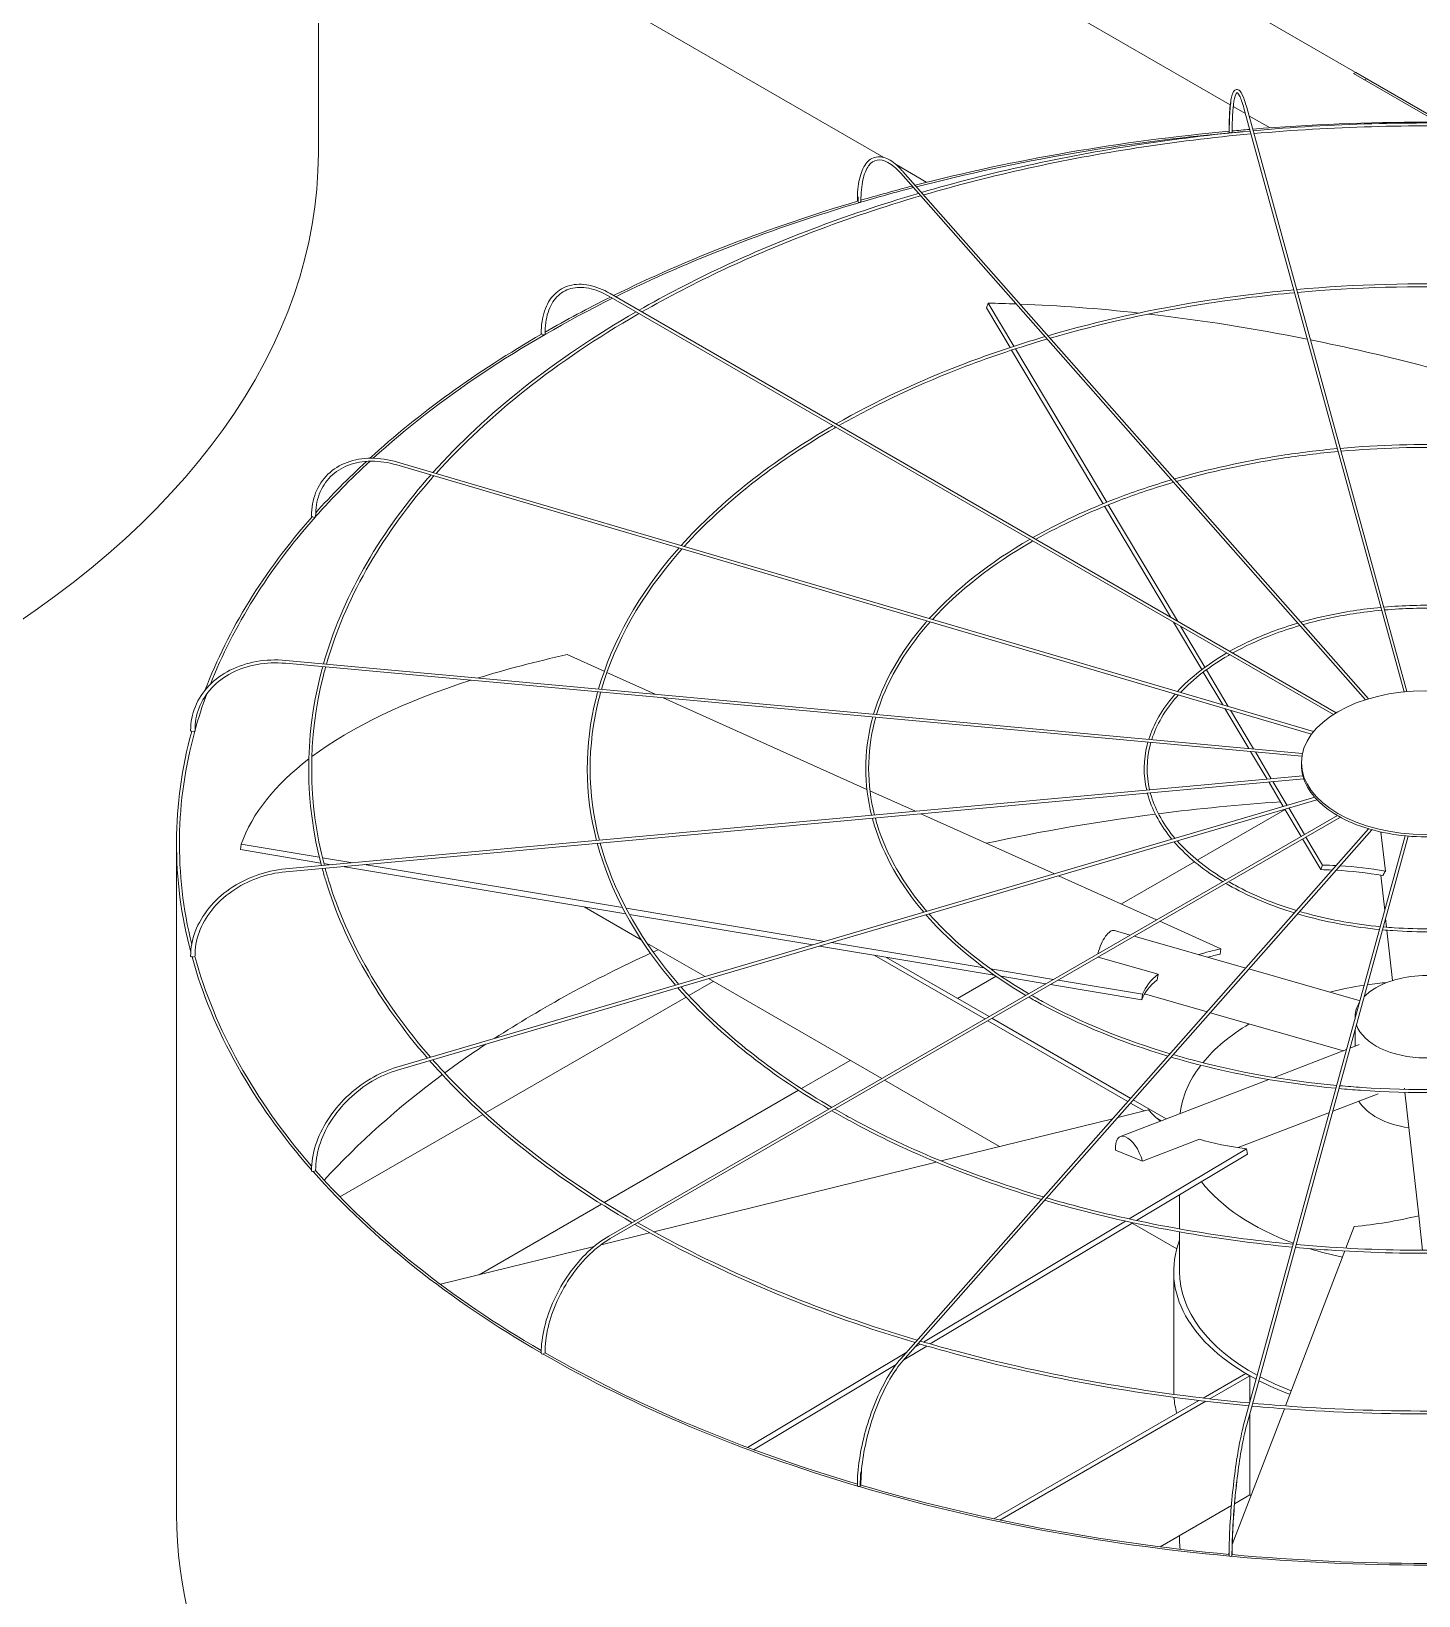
# Model space of a CAD drawing. Header units: millimetres. Extents: x -312439 to 477422, y -331570 to 212570.
# Drawn here: x 399330.9 to 399621.9, y 106468.7 to 106796.9 of the extents above; entities that cross this region are included whole.
import ezdxf

# ---------------------------------------------------------------- set-up
doc = ezdxf.new("R2010")
doc.units = ezdxf.units.MM

msp = doc.modelspace()

# ---------------------------------------------------------------- linework, layer by layer
at = {"color": 3, "linetype": 'Continuous', "lineweight": 0, "extrusion": (0, 0.816497, 0.57735)}
for p, q in [((399626.804, 106777.861), (399391.069, 106913.963)), ((399391.089, 106771.35), (399391.089, 106912.09)), ((399391.089, 106891.948), (399582.402, 106781.494)), ((399509.699, 106770.462), (399391.089, 106838.942)), ((399361.335, 106485.737), (399361.335, 106626.477))]:
    msp.add_line(p, q, dxfattribs=at)
at = {"color": 0, "linetype": 'Continuous', "lineweight": 0, "extrusion": (0, 0.816497, 0.57735)}
for p, q in [((399608.722, 106788.301), (399608.289, 106788.051)), ((399608.289, 106788.051), (399625.929, 106777.866)), ((399626.804, 106777.861), (399608.722, 106788.301)), ((399610.543, 106786.749), (399610.976, 106786.999)), ((399583.023, 106781.135), (399585.575, 106779.662)), ((399618.858, 106658.337), (399585.265, 106780.792)), ((399585.856, 106780.954), (399619.477, 106658.396)), ((399586.33, 106779.226), (399590.737, 106776.682)), ((399518.73, 106765.248), (399512.307, 106768.956)), ((399513.257, 106767.15), (399610.757, 106656.671)), ((399611.398, 106656.87), (399513.716, 106767.555)), ((399604.056, 106653.594), (399452.024, 106741.37)), ((399604.647, 106653.96), (399452.33, 106741.9)), ((399531.257, 106738.927), (399531.627, 106739.894)), ((399536.219, 106730.586), (399531.257, 106738.927)), ((399531.627, 106739.894), (399537.011, 106730.846)), ((399555.72, 106697.812), (399536.54, 106730.047)), ((399537.332, 106730.306), (399556.482, 106698.12)), ((399599.478, 106649.483), (399407.547, 106705.944)), ((399407.72, 106706.532), (399599.886, 106650.001)), ((399569.862, 106674.043), (399556.037, 106697.279)), ((399556.799, 106697.587), (399571.303, 106673.211)), ((399576.428, 106663.008), (399570.503, 106672.966)), ((399571.944, 106672.134), (399577.083, 106663.497)), ((399451.067, 106662.646), (399443.309, 106666.138)), ((399597.428, 106644.822), (399384.187, 106664.321)), ((399384.243, 106664.931), (399597.542, 106645.426)), ((399461.735, 106657.845), (399451.628, 106662.394)), ((399580.832, 106655.606), (399576.743, 106662.478)), ((399577.397, 106662.968), (399581.978, 106655.269)), ((399506.165, 106637.849), (399463.45, 106657.073)), ((399586.276, 106646.456), (399581.292, 106654.833)), ((399582.438, 106654.495), (399587.276, 106646.365)), ((399590.113, 106640.008), (399586.663, 106645.806)), ((399587.663, 106645.715), (399591.009, 106640.09)), ((399597.325, 106642.988), (399597.325, 106643.488)), ((399597.629, 106640.696), (399384.187, 106621.178)), ((399384.243, 106620.568), (399597.809, 106640.097)), ((399593.529, 106634.266), (399590.46, 106639.425)), ((399591.356, 106639.507), (399594.334, 106634.503)), ((399600.116, 106636.204), (399407.547, 106579.555)), ((399516.352, 106633.263), (399506.815, 106637.556)), ((399407.72, 106578.967), (399600.576, 106635.701)), ((399545.51, 106620.14), (399517.488, 106632.752)), ((399575.475, 106623.01), (399593.898, 106633.646)), ((399597.266, 106627.985), (399593.852, 106633.723)), ((399594.657, 106633.96), (399597.97, 106628.391)), ((399604.878, 106632.379), (399452.024, 106544.129)), ((399452.33, 106543.599), (399605.497, 106632.03)), ((399611.433, 106629.594), (399513.257, 106518.349)), ((399612.084, 106629.406), (399513.716, 106517.944)), ((399374.739, 106625.219), (399374.904, 106626.364)), ((399374.904, 106626.364), (399391.291, 106623.636)), ((399585.265, 106504.707), (399619.119, 106628.112)), ((399619.739, 106628.057), (399585.856, 106504.545)), ((399601.411, 106621.02), (399597.58, 106627.459)), ((399598.283, 106627.865), (399601.781, 106621.987)), ((399614.934, 106620.712), (399614.021, 106628.92)), ((399391.594, 106622.413), (399374.739, 106625.219)), ((399391.947, 106623.527), (399398.302, 106622.469)), ((399393.756, 106622.053), (399392.255, 106622.303)), ((399455.573, 106611.761), (399396.141, 106621.656)), ((399400.687, 106622.072), (399454.89, 106613.047)), ((399566.959, 106610.487), (399546.368, 106619.754)), ((399559.556, 106613.819), (399574.909, 106622.683)), ((399601.411, 106621.02), (399601.781, 106621.987)), ((399613.99, 106619.84), (399614.815, 106612.424)), ((399458.836, 106606.298), (399446.863, 106613.211)), ((399455.647, 106612.921), (399497.362, 106605.976)), ((399494.817, 106605.228), (399456.341, 106611.633)), ((399580.432, 106604.423), (399567.647, 106610.177)), ((399614.998, 106610.776), (399615.203, 106608.936)), ((399558.08, 106608.248), (399561.426, 106607.293)), ((399562.246, 106607.058), (399585.646, 106600.374)), ((399615.272, 106608.315), (399616.447, 106597.749)), ((399472.21, 106598.577), (399460.028, 106605.61)), ((399532.896, 106598.888), (399496.203, 106604.997)), ((399498.748, 106605.746), (399530.777, 106600.413)), ((399507.718, 106603.08), (399530.924, 106589.682)), ((399580.267, 106603.278), (399580.432, 106604.423)), ((399531.79, 106590.182), (399510.152, 106602.674)), ((399532.121, 106600.189), (399545.318, 106597.992)), ((399554.677, 106602.689), (399567.3, 106599.083)), ((399586.298, 106600.187), (399609.63, 106593.522)), ((399468.801, 106594.606), (399473.945, 106597.576)), ((399509.27, 106577.18), (399472.942, 106598.154)), ((399525.203, 106593.985), (399533.258, 106598.636)), ((399543.741, 106597.082), (399534.32, 106598.651)), ((399563.852, 106593.734), (399544.692, 106596.924)), ((399546.268, 106597.834), (399564.017, 106594.879)), ((399426.127, 106569.968), (399468.257, 106594.292)), ((399563.852, 106593.734), (399564.017, 106594.879)), ((399564.418, 106594.94), (399577.542, 106591.191)), ((399578.194, 106591.005), (399606.149, 106583.019)), ((399608.584, 106590.141), (399608.584, 106589.711)), ((399531.536, 106589.328), (399560.924, 106572.361)), ((399561.509, 106573.024), (399532.402, 106589.828)), ((399608.584, 106587.396), (399608.584, 106583.955)), ((399607.529, 106583.549), (399609.474, 106584.297)), ((399492.428, 106575.063), (399502.683, 106580.983)), ((399591.59, 106577.419), (399606.819, 106583.276)), ((399533.985, 106562.911), (399509.883, 106576.827)), ((399559.366, 106565.023), (399590.463, 106576.985)), ((399451.072, 106551.186), (399491.833, 106574.719)), ((399603.896, 106570.307), (399613.443, 106573.979)), ((399618.985, 106574.916), (399618.958, 106575.158)), ((399621.934, 106548.401), (399619.054, 106574.302)), ((399565.274, 106570.619), (399558.794, 106569.023)), ((399561.465, 106572.049), (399564.341, 106570.389)), ((399568.968, 106568.717), (399562.05, 106572.711)), ((399395.617, 106552.353), (399425.57, 106569.646)), ((399557.751, 106568.765), (399521.734, 106559.894)), ((399566.975, 106568.867), (399567.929, 106568.317)), ((399584.07, 106562.681), (399603.186, 106570.034)), ((399563.993, 106559.861), (399575.926, 106564.451)), ((399558.297, 106562.13), (399563.993, 106559.861)), ((399561.204, 106547.723), (399585.796, 106562.443)), ((399586.002, 106561.312), (399562.744, 106547.391)), ((399586.002, 106561.312), (399585.796, 106562.443)), ((399520.729, 106559.646), (399461.46, 106545.047)), ((399424.799, 106536.017), (399450.473, 106550.84)), ((399571.76, 106545.63), (399571.76, 106552.787)), ((399518.062, 106521.899), (399560.438, 106547.265)), ((399621.934, 106548.401), (399622.742, 106541.135)), ((399460.587, 106544.832), (399450.395, 106542.322)), ((399561.974, 106546.93), (399519.475, 106521.491)), ((399571.175, 106541.44), (399561.823, 106546.839)), ((399571.76, 106536.698), (399571.76, 106545.008)), ((399608.402, 106546.137), (399606.664, 106541.599)), ((399448.948, 106541.965), (399416.688, 106534.019)), ((399606.434, 106540.999), (399593.979, 106508.49)), ((399570.535, 106511.695), (399570.535, 106536.698)), ((399518.756, 106521.06), (399513.903, 106518.156)), ((399516.25, 106520.815), (399517.345, 106521.471)), ((399481.118, 106499.786), (399514.519, 106519.779)), ((399512.33, 106517.214), (399482.41, 106499.305)), ((399585.635, 106515.303), (399576.693, 106510.14)), ((399578.136, 106509.973), (399586.501, 106514.802)), ((399586.501, 106514.802), (399585.635, 106515.303)), ((399586.501, 106514.802), (399586.501, 106509.214)), ((399575.807, 106509.628), (399532.822, 106484.811)), ((399534.089, 106484.542), (399577.246, 106509.459)), ((399593.75, 106507.893), (399582.828, 106479.386)), ((399586.501, 106506.899), (399586.501, 106489.799)), ((399586.501, 106489.799), (399583.298, 106487.95)), ((399582.633, 106487.566), (399567.662, 106478.923)), ((399571.76, 106480.302), (399571.76, 106481.288)), ((399582.15, 106477.617), (399582.047, 106477.348))]:
    msp.add_line(p, q, dxfattribs=at)
at = {"color": 0, "linetype": 'Continuous', "lineweight": 0}
for centre, major_axis, ratio, start_param, end_param in [((399128.864, 106912.09), (-262.225, 0), 0.5773503, 2.0421116, 2.6702774), ((399623.56, 106626.477), (-262.225, 0), 0.5773503, 4.5737285, 4.8518651), ((399623.56, 106626.477), (-262.225, 0), 0.5773503, 4.8709744, 5.1337903), ((399623.56, 106626.477), (-261.613, 0), 0.5773503, 4.8702538, 5.1336735), ((399582.455, 106775.984), (0.306, 0), 0.5773503, 3.1415927, 3.7072911), ((399582.503, 106775.809), (0.306, 0.001), 0.5647458, 3.2969897, 4.867786), ((399582.503, 106775.809), (0.306, 0.001), 0.5647458, 4.867786, 6.2831853), ((399623.56, 106626.477), (-261.613, 0), 0.5773503, 4.8601846, 4.8693633), ((399623.56, 106626.477), (-262.225, 0), 0.5773503, 4.8542575, 4.8684283), ((399623.56, 106626.477), (-261.613, 0), 0.5773503, 5.1364588, 5.1836819), ((399623.56, 106626.477), (-262.225, 0), 0.5773503, 5.1365691, 5.1818933), ((399623.56, 106626.477), (-262.225, 0), 0.5773503, 5.1849758, 5.420347), ((399623.56, 106626.477), (-261.613, 0), 0.5773503, 5.183912, 5.4201653), ((399504.473, 106761.355), (0.306, 0), 0.5773503, 3.1415927, 4.134446), ((399504.612, 106761.198), (0.306, 0.003), 0.5659728, 3.6079382, 5.1787345), ((399504.612, 106761.198), (0.306, 0.003), 0.5659728, 5.1787345, 6.2831853), ((399623.56, 106626.477), (-261.613, 0), 0.5773503, 5.4234857, 5.718128), ((399623.56, 106626.477), (-262.225, 0), 0.5773503, 5.4236595, 5.4949761), ((399623.93, 106584.76), (-236.033, 90.421), 0.5343599, 5.2814302, 5.3074736), ((399623.93, 106584.76), (-236.033, 90.421), 0.5343599, 5.1688261, 5.2776752), ((399623.93, 106584.76), (-236.033, 90.421), 0.5343599, 5.0198116, 5.1604272), ((399623.56, 106626.477), (-262.225, 0), 0.5773503, 5.4989549, 5.7196003), ((399438.139, 106733.53), (0.306, 0), 0.5773503, 3.1415927, 4.450555), ((399438.355, 106733.405), (0.306, 0.004), 0.5683066, 3.9193388, 5.4901351), ((399438.355, 106733.405), (0.306, 0.004), 0.5683066, 5.4901351, 6.2831853), ((399623.93, 106584.76), (-236.033, 90.421), 0.5343599, 4.8289255, 5.0170065), ((399623.56, 106626.477), (-261.613, 0), 0.5773503, 5.7230202, 5.8115447), ((399623.56, 106626.477), (-262.225, 0), 0.5773503, 5.7247725, 5.8068149), ((399623.56, 106626.477), (-262.225, 0), 0.5773503, 5.8129334, 6.0685314), ((399623.56, 106626.477), (-261.613, 0), 0.5773503, 5.8119417, 6.0598961), ((399389.944, 106695.231), (0.306, 0), 0.5773503, 3.1415927, 4.7647143), ((399390.217, 106695.151), (0.306, 0.005), 0.5715189, 4.2314546, 5.8022509), ((399390.217, 106695.151), (0.306, 0.005), 0.5715189, 5.8022509, 6.2831853), ((399623.725, 106584.939), (-250.189, 35.961), 0.3284711, 5.5638228, 5.6785471), ((399623.725, 106584.939), (-250.189, 35.961), 0.3284711, 5.6885713, 5.965771), ((399623.56, 106626.477), (-261.613, 0), 0.5773503, 6.0736106, 6.1250005), ((399623.56, 106626.477), (-262.225, 0), 0.5773503, 6.126925, 6.4343205), ((399623.56, 106626.477), (-261.613, 0), 0.5773503, 6.1262297, 6.4235661), ((399364.606, 106650.209), (0.306, 0), 0.5773503, 3.1415927, 5.0788735), ((399364.909, 106650.181), (0.306, 0.006), 0.5752952, 4.5444916, 6.1152879), ((399364.909, 106650.181), (0.306, 0.006), 0.5752952, 6.1152879, 6.2831853), ((399623.725, 106584.939), (-250.189, 35.961), 0.3284711, 5.9728515, 6.2156373), ((399623.452, 106642.988), (-26.126, 0), 0.5773503, 0, 0.1535113), ((399623.452, 106642.988), (-26.126, 0), 0.5773503, 0.160648, 0.4676706), ((399623.452, 106642.988), (-26.126, 0), 0.5773503, 0.4748072, 0.7818298), ((399623.56, 106485.237), (-261.613, 0), 0.5773503, 4.9315023, 5.0730373), ((399623.56, 106485.237), (-261.613, 0), 0.5773503, 4.8296672, 4.9289778), ((399623.452, 106642.988), (-26.126, 0), 0.5773503, 0.7889665, 1.0959891), ((399623.452, 106642.988), (-26.126, 0), 0.5773503, 1.1031258, 1.4101484), ((399623.452, 106642.988), (-26.126, 0), 0.5773503, 1.417285, 1.7243076), ((399623.56, 106583.793), (-56.639, 21.698), 0.5343599, 5.2632147, 5.3074736), ((399623.93, 106584.76), (56.639, -21.698), 0.5343599, 2.113134, 2.1658809), ((399623.56, 106583.793), (-56.639, 21.698), 0.5343599, 5.0728277, 5.2488944), ((399623.93, 106584.76), (56.639, -21.698), 0.5343599, 1.92896, 2.0989228), ((399556.562, 106602.933), (1.518, 5.315), 0.3621096, 0, 1.5955332), ((399623.56, 106485.237), (-261.613, 0), 0.5773503, 5.3840325, 5.5566031), ((399623.56, 106485.237), (-261.613, 0), 0.5773503, 5.3759613, 5.381266), ((399623.725, 106584.939), (-60.036, 8.629), 0.3284711, 5.5638228, 5.6832782), ((399623.56, 106583.793), (-60.036, 8.629), 0.3284711, 5.5638228, 5.6281345), ((399364.606, 106602.87), (0.306, 0), 0.5773503, 3.1415927, 5.3930328), ((399623.56, 106626.477), (-262.225, 0), 0.5773503, 0.15775, 0.4689102), ((399364.909, 106602.897), (0.306, 0.006), 0.5792658, 4.8585762, 6.2831853), ((399623.56, 106626.477), (-261.613, 0), 0.5773503, 0.1573017, 0.4645126), ((399623.56, 106583.793), (-60.036, 8.629), 0.3284711, 5.9809914, 6.2156373), ((399623.725, 106584.939), (-60.036, 8.629), 0.3284711, 5.9787164, 6.2156373), ((399623.56, 106567.829), (-51.8, 0), 0.5773503, 4.9668384, 5.1151413), ((399623.56, 106567.829), (-51.8, 0), 0.5773503, 4.8725497, 4.9536635), ((399623.56, 106590.141), (-14.976, 0), 0.5773503, 3.6916997, 5.4977871), ((399623.56, 106590.141), (-14.976, 0), 0.5773503, 5.9253681, 6.3268432), ((399623.56, 106590.141), (-14.976, 0), 0.5773503, 5.4977871, 5.7722245), ((399623.56, 106567.829), (-51.8, 0), 0.5773503, 5.5125312, 5.8454489), ((399623.56, 106590.141), (-14.976, 0), 0.5773503, 0.1968015, 2.9056449), ((399623.56, 106485.237), (-261.613, 0), 0.5773503, 5.5668053, 5.6187776), ((399623.56, 106485.237), (-261.613, 0), 0.5773503, 5.6218563, 5.7966666), ((399623.56, 106567.829), (-51.8, 0), 0.5773503, 5.864801, 6.2160224), ((399623.354, 106584.925), (-59.674, -10.853), 0.3443205, 0.1772511, 0.3142745), ((399623.56, 106575.233), (-14.976, 0), 0.5773503, 0.3310244, 1.3226651), ((399561.351, 106559.864), (-1.984, 5.159), 0.4527097, 4.5393785, 7.2340672), ((399623.354, 106584.925), (-59.674, -10.853), 0.3443205, 0.5921448, 0.8290657), ((399389.944, 106557.847), (0.306, 0), 0.5773503, 3.1415927, 5.7071921), ((399623.56, 106626.477), (-262.225, 0), 0.5773503, 0.4717795, 0.7837457), ((399390.217, 106557.927), (0.306, 0.005), 0.5830421, 5.1737369, 6.2831853), ((399623.56, 106626.477), (-261.613, 0), 0.5773503, 0.4715588, 0.781436), ((399623.56, 106567.829), (-51.8, 0), 0.5773503, 0.4237953, 1.0021877), ((399623.19, 106584.733), (-56.425, -22.248), 0.5660586, 1.0925617, 1.3294826), ((399623.56, 106536.698), (-53.025, 0), 0.5773503, 6.0678252, 7.1147249), ((399623.56, 106567.829), (-51.8, 0), 0.5773503, 1.0153625, 1.0203014), ((399623.56, 106567.829), (-51.8, 0), 0.5773503, 1.0757224, 1.2236785), ((399623.56, 106536.698), (-51.8, 0), 0.5773503, 0, 0.8158921), ((399438.139, 106519.549), (0.306, 0), 0.5773503, 3.1415927, 6.0213513), ((399623.56, 106626.477), (-262.225, 0), 0.5773503, 0.7858257, 1.0981183), ((399438.355, 106519.674), (0.306, 0.004), 0.5862544, 5.4898935, 6.2831853), ((399623.56, 106626.477), (-261.613, 0), 0.5773503, 0.7858227, 1.096892), ((399623.56, 106536.698), (-51.8, 0), 0.5773503, 0.8304704, 0.9913861), ((399623.56, 106511.695), (-53.025, 0), 0.5773503, 0, 0.0255506), ((399623.56, 106536.698), (-53.025, 0), 0.5773503, 0.8456372, 1.0001122), ((399623.56, 106511.695), (-53.025, 0), 0.5773503, 0.0459168, 0.1554998), ((399504.473, 106491.723), (-0.306, 0), 0.5773503, 0, 3.1415927), ((399623.56, 106626.477), (-262.225, 0), 0.5773503, 1.0998851, 1.4125333), ((399504.612, 106491.881), (-0.306, -0.003), 0.5885883, 2.6652649, 3.1415927), ((399623.56, 106626.477), (-261.613, 0), 0.5773503, 1.1000981, 1.4118355), ((399623.56, 106511.695), (-53.025, 0), 0.5773503, 0.7969487, 0.8037884), ((399623.56, 106480.302), (-51.8, 0), 0.5773503, 0, 0.0632109), ((399582.455, 106477.095), (-0.306, 0), 0.5773503, 0, 3.1415927), ((399623.56, 106626.477), (-262.225, 0), 0.5773503, 1.4139544, 1.727034), ((399582.503, 106477.269), (-0.306, -0.001), 0.5898153, 2.9827557, 3.1415927), ((399623.56, 106626.477), (-261.613, 0), 0.5773503, 1.41439, 1.726367)]:
    msp.add_ellipse(centre, major_axis=major_axis, ratio=ratio, start_param=start_param, end_param=end_param, dxfattribs=at)
at = {"color": 3, "linetype": 'Continuous', "lineweight": 0}
for centre, start_param, end_param in [((399128.864, 106771.35), 2.3561945, 3.1415927), ((399623.56, 106485.737), 0, 2.3561945)]:
    msp.add_ellipse(centre, major_axis=(-262.225, 0), ratio=0.5773503, start_param=start_param, end_param=end_param, dxfattribs=at)
at = {"color": 0, "linetype": 'Continuous', "lineweight": 0}
msp.add_ellipse((399623.452, 106643.488), major_axis=(-26.126, 0), ratio=0.5773503, dxfattribs=at)
for points, knots in [([(399582.148, 106775.984), (399582.148, 106777.687), (399582.2, 106779.204), (399582.403, 106781.723), (399582.552, 106782.722), (399582.954, 106784.144), (399583.18, 106784.659), (399583.965, 106784.775), (399584.213, 106784.627), (399584.764, 106784.042), (399585.072, 106783.387), (399585.551, 106782.006), (399585.704, 106781.508), (399585.856, 106780.954)], [4.712389, 4.712389, 4.712389, 4.712389, 5.0265482, 5.0265482, 5.3407075, 5.3407075, 5.6548668, 5.6548668, 5.8236028, 5.8236028, 6.1377621, 6.1377621, 6.2831853, 6.2831853, 6.2831853, 6.2831853]), ([(399585.265, 106780.792), (399584.947, 106781.952), (399584.628, 106782.844), (399584.071, 106783.924), (399583.822, 106784.074), (399583.796, 106784.074), (399583.591, 106783.925), (399583.238, 106782.761), (399583.094, 106781.911), (399582.884, 106779.667), (399582.821, 106778.237), (399582.808, 106776.349), (399582.808, 106776.082), (399582.809, 106775.81)], [0, 0, 0, 0, 0.3152669, 0.3152669, 0.6094726, 0.6094726, 0.9267406, 0.9267406, 1.2208373, 1.2208373, 1.5356304, 1.5356304, 1.5863402, 1.5863402, 1.5863402, 1.5863402]), ([(399582.53, 106782.12), (399582.521, 106782.059), (399582.512, 106781.997), (399582.36, 106780.91), (399582.266, 106779.607), (399582.203, 106777.369), (399582.194, 106776.609), (399582.196, 106775.809)], [1.10131175, 1.10131175, 1.10131175, 1.10131175, 1.12076762, 1.12076762, 1.43803566, 1.43803566, 1.5863026, 1.5863026, 1.5863026, 1.5863026]), ([(399659.709, 106776.074), (399652.214, 106776.751), (399644.663, 106777.219), (399620.435, 106778.035), (399603.677, 106777.564), (399587.194, 106776.074)], [5.342386, 5.342386, 5.342386, 5.342386, 5.43953692, 5.43953692, 5.65318828, 5.65318828, 5.65318828, 5.65318828]), ([(399659.544, 106775.473), (399652.026, 106776.151), (399644.451, 106776.617), (399620.332, 106777.416), (399603.71, 106776.948), (399587.359, 106775.473)], [5.34285963, 5.34285963, 5.34285963, 5.34285963, 5.44045758, 5.44045758, 5.65271466, 5.65271466, 5.65271466, 5.65271466]), ([(399586.575, 106776.017), (399578.568, 106775.28), (399570.628, 106774.303), (399547.201, 106770.677), (399532.039, 106767.329), (399517.632, 106763.118)], [5.65586592, 5.65586592, 5.65586592, 5.65586592, 5.75969853, 5.75969853, 5.96646224, 5.96646224, 5.96646224, 5.96646224]), ([(399586.739, 106775.417), (399578.662, 106774.676), (399570.653, 106773.69), (399547.332, 106770.072), (399532.335, 106766.764), (399518.08, 106762.611)], [5.65539644, 5.65539644, 5.65539644, 5.65539644, 5.76029586, 5.76029586, 5.96514032, 5.96514032, 5.96514032, 5.96514032]), ([(399504.167, 106761.355), (399504.167, 106763.07), (399504.318, 106764.619), (399504.914, 106767.245), (399505.359, 106768.323), (399506.54, 106769.908), (399507.289, 106770.414), (399508.929, 106770.699), (399509.788, 106770.525), (399511.602, 106769.605), (399512.566, 106768.819), (399513.59, 106767.696), (399513.653, 106767.626), (399513.716, 106767.555)], [4.712389, 4.712389, 4.712389, 4.712389, 5.0265482, 5.0265482, 5.3407075, 5.3407075, 5.6548668, 5.6548668, 5.9484515, 5.9484515, 6.2626108, 6.2626108, 6.2831853, 6.2831853, 6.2831853, 6.2831853]), ([(399513.257, 106767.15), (399512.343, 106768.185), (399511.435, 106768.951), (399509.752, 106769.873), (399508.986, 106770.03), (399507.645, 106769.795), (399507.048, 106769.401), (399506.02, 106768.002), (399505.604, 106766.997), (399505.052, 106764.494), (399504.912, 106763.003), (399504.918, 106761.296), (399504.918, 106761.248), (399504.919, 106761.2)], [0, 0, 0, 0, 0.3146448, 0.3146448, 0.6289116, 0.6289116, 0.9461796, 0.9461796, 1.2634477, 1.2634477, 1.5772832, 1.5772832, 1.5863402, 1.5863402, 1.5863402, 1.5863402]), ([(399516.983, 106762.928), (399509.31, 106760.667), (399501.852, 106758.162), (399481.62, 106750.474), (399469.443, 106744.766), (399458.365, 106738.416)], [5.96956861, 5.96956861, 5.96956861, 5.96956861, 6.07987049, 6.07987049, 6.27966483, 6.27966483, 6.27966483, 6.27966483]), ([(399517.43, 106762.421), (399509.657, 106760.139), (399502.106, 106757.605), (399481.955, 106749.944), (399469.929, 106744.316), (399458.979, 106738.061)], [5.96825255, 5.96825255, 5.96825255, 5.96825255, 6.08012371, 6.08012371, 6.27780239, 6.27780239, 6.27780239, 6.27780239]), ([(399504.316, 106762.21), (399504.31, 106762.005), (399504.307, 106761.799), (399504.305, 106761.459), (399504.305, 106761.328), (399504.306, 106761.197)], [7.805980691, 7.805980691, 7.805980691, 7.805980691, 7.845140151, 7.845140151, 7.869416781, 7.869416781, 7.869416781, 7.869416781]), ([(399650.566, 106742.746), (399644.982, 106743.249), (399639.357, 106743.596), (399621.239, 106744.208), (399608.686, 106743.858), (399596.337, 106742.746)], [5.34296141, 5.34296141, 5.34296141, 5.34296141, 5.43938168, 5.43938168, 5.65261288, 5.65261288, 5.65261288, 5.65261288]), ([(399437.833, 106733.53), (399437.833, 106735.255), (399438.069, 106736.85), (399439.002, 106739.629), (399439.701, 106740.813), (399441.499, 106742.633), (399442.598, 106743.269), (399445.066, 106743.921), (399446.432, 106743.938), (399449.297, 106743.369), (399450.796, 106742.781), (399452.304, 106741.915), (399452.317, 106741.908), (399452.33, 106741.9)], [0, 0, 0, 0, 0.3141593, 0.3141593, 0.6283185, 0.6283185, 0.9411039, 0.9411039, 1.2538555, 1.2538555, 1.5680148, 1.5680148, 1.5707963, 1.5707963, 1.5707963, 1.5707963]), ([(399452.024, 106741.37), (399450.586, 106742.2), (399449.155, 106742.76), (399446.455, 106743.295), (399445.189, 106743.27), (399442.937, 106742.657), (399441.951, 106742.069), (399440.328, 106740.376), (399439.692, 106739.267), (399438.847, 106736.62), (399438.639, 106735.082), (399438.661, 106733.409)], [4.712389, 4.712389, 4.712389, 4.712389, 5.029657, 5.029657, 5.3469251, 5.3469251, 5.6641931, 5.6641931, 5.9814611, 5.9814611, 6.2987292, 6.2987292, 6.2987292, 6.2987292]), ([(399595.718, 106742.689), (399589.732, 106742.137), (399583.796, 106741.406), (399566.28, 106738.696), (399554.942, 106736.197), (399544.165, 106733.053)], [5.65618024, 5.65618024, 5.65618024, 5.65618024, 5.75959703, 5.75959703, 5.96555925, 5.96555925, 5.96555925, 5.96555925]), ([(399595.882, 106742.089), (399589.827, 106741.533), (399583.821, 106740.793), (399566.411, 106738.091), (399555.239, 106735.631), (399544.613, 106732.546)], [5.6555551, 5.6555551, 5.6555551, 5.6555551, 5.760393, 5.760393, 5.9637948, 5.9637948, 5.9637948, 5.9637948]), ([(399650.401, 106742.145), (399644.794, 106742.649), (399639.145, 106742.995), (399621.136, 106743.59), (399608.718, 106743.242), (399596.502, 106742.145)], [5.34359392, 5.34359392, 5.34359392, 5.34359392, 5.44060854, 5.44060854, 5.65198037, 5.65198037, 5.65198037, 5.65198037]), ([(399543.516, 106732.863), (399537.765, 106731.169), (399532.176, 106729.291), (399517.056, 106723.546), (399507.965, 106719.29), (399499.689, 106714.558)], [5.96969757, 5.96969757, 5.96969757, 5.96969757, 6.07982614, 6.07982614, 6.27841616, 6.27841616, 6.27841616, 6.27841616]), ([(399543.963, 106732.356), (399538.113, 106730.64), (399532.43, 106728.734), (399517.391, 106723.016), (399508.452, 106718.84), (399500.303, 106714.203)], [5.96794353, 5.96794353, 5.96794353, 5.96794353, 6.08016355, 6.08016355, 6.27592849, 6.27592849, 6.27592849, 6.27592849]), ([(399604.858, 106709.372), (399600.895, 106709.005), (399596.964, 106708.521), (399585.357, 106706.727), (399577.84, 106705.074), (399570.69, 106702.998)], [5.65683386, 5.65683386, 5.65683386, 5.65683386, 5.75939254, 5.75939254, 5.96383461, 5.96383461, 5.96383461, 5.96383461]), ([(399605.022, 106708.772), (399600.989, 106708.401), (399596.989, 106707.908), (399585.488, 106706.121), (399578.137, 106704.509), (399571.138, 106702.49)], [5.65589869, 5.65589869, 5.65589869, 5.65589869, 5.76058509, 5.76058509, 5.96118261, 5.96118261, 5.96118261, 5.96118261]), ([(399641.426, 106709.429), (399637.753, 106709.757), (399634.052, 106709.985), (399622.043, 106710.393), (399613.692, 106710.163), (399605.477, 106709.429)], [5.34408303, 5.34408303, 5.34408303, 5.34408303, 5.43906993, 5.43906993, 5.65149126, 5.65149126, 5.65149126, 5.65149126]), ([(399641.262, 106708.828), (399637.565, 106709.157), (399633.84, 106709.383), (399621.94, 106709.774), (399613.725, 106709.547), (399605.642, 106708.828)], [5.34503474, 5.34503474, 5.34503474, 5.34503474, 5.44090812, 5.44090812, 5.65053954, 5.65053954, 5.65053954, 5.65053954]), ([(399389.638, 106695.231), (399389.638, 106696.964), (399389.937, 106698.614), (399391.113, 106701.583), (399391.989, 106702.902), (399394.23, 106705.069), (399395.593, 106705.917), (399398.665, 106707.058), (399400.372, 106707.352), (399403.96, 106707.365), (399405.841, 106707.084), (399407.72, 106706.532)], [4.712389, 4.712389, 4.712389, 4.712389, 5.0265482, 5.0265482, 5.3407075, 5.3407075, 5.6548668, 5.6548668, 5.969026, 5.969026, 6.2831853, 6.2831853, 6.2831853, 6.2831853]), ([(399407.547, 106705.944), (399405.731, 106706.478), (399403.918, 106706.745), (399400.484, 106706.722), (399398.862, 106706.432), (399395.97, 106705.332), (399394.699, 106704.522), (399392.625, 106702.464), (399391.821, 106701.215), (399390.755, 106698.392), (399390.495, 106696.818), (399390.523, 106695.156)], [0, 0, 0, 0, 0.317268, 0.317268, 0.6345361, 0.6345361, 0.9518041, 0.9518041, 1.2690722, 1.2690722, 1.5863402, 1.5863402, 1.5863402, 1.5863402]), ([(399414.688, 106703.843), (399414.462, 106703.588), (399414.238, 106703.333), (399403.398, 106690.863), (399396, 106677.709), (399392.165, 106664.207)], [0.31387846, 0.31387846, 0.31387846, 0.31387846, 0.32022171, 0.32022171, 0.6228537, 0.6228537, 0.6228537, 0.6228537]), ([(399415.336, 106703.652), (399415.064, 106703.345), (399414.793, 106703.037), (399403.961, 106690.591), (399396.608, 106677.535), (399392.786, 106664.15)], [0.31209175, 0.31209175, 0.31209175, 0.31209175, 0.31977769, 0.31977769, 0.62202139, 0.62202139, 0.62202139, 0.62202139]), ([(399570.041, 106702.808), (399566.216, 106701.68), (399562.498, 106700.43), (399552.488, 106696.628), (399546.481, 106693.823), (399541.003, 106690.705)], [5.97003164, 5.97003164, 5.97003164, 5.97003164, 6.07973571, 6.07973571, 6.27604568, 6.27604568, 6.27604568, 6.27604568]), ([(399570.488, 106702.301), (399566.563, 106701.151), (399562.752, 106699.873), (399552.823, 106696.097), (399546.968, 106693.372), (399541.618, 106690.35)], [5.96740299, 5.96740299, 5.96740299, 5.96740299, 6.08024114, 6.08024114, 6.27230164, 6.27230164, 6.27230164, 6.27230164]), ([(399466.753, 106688.527), (399466.577, 106688.327), (399466.402, 106688.127), (399458.308, 106678.815), (399452.772, 106669.003), (399449.876, 106658.929)], [0.31368489, 0.31368489, 0.31368489, 0.31368489, 0.32029533, 0.32029533, 0.62093354, 0.62093354, 0.62093354, 0.62093354]), ([(399467.402, 106688.336), (399467.178, 106688.084), (399466.956, 106687.832), (399458.871, 106678.543), (399453.379, 106668.83), (399450.497, 106658.873)], [0.31130083, 0.31130083, 0.31130083, 0.31130083, 0.31970361, 0.31970361, 0.61980435, 0.61980435, 0.61980435, 0.61980435]), ([(399613.997, 106676.055), (399612.057, 106675.873), (399610.132, 106675.635), (399604.435, 106674.757), (399600.738, 106673.951), (399597.215, 106672.941)], [5.65878241, 5.65878241, 5.65878241, 5.65878241, 5.75876753, 5.75876753, 5.95869527, 5.95869527, 5.95869527, 5.95869527]), ([(399614.162, 106675.456), (399612.151, 106675.269), (399610.158, 106675.022), (399604.566, 106674.152), (399601.035, 106673.386), (399597.664, 106672.432)], [5.65692719, 5.65692719, 5.65692719, 5.65692719, 5.76114351, 5.76114351, 5.95335964, 5.95335964, 5.95335964, 5.95335964]), ([(399632.286, 106676.111), (399630.523, 106676.266), (399628.748, 106676.374), (399622.847, 106676.577), (399618.7, 106676.469), (399614.617, 106676.111)], [5.34742678, 5.34742678, 5.34742678, 5.34742678, 5.43812478, 5.43812478, 5.64814751, 5.64814751, 5.64814751, 5.64814751]), ([(399632.122, 106675.511), (399630.335, 106675.665), (399628.536, 106675.772), (399622.744, 106675.959), (399618.733, 106675.852), (399614.782, 106675.511)], [5.34934775, 5.34934775, 5.34934775, 5.34934775, 5.44178794, 5.44178794, 5.64622654, 5.64622654, 5.64622654, 5.64622654]), ([(399518.811, 106673.213), (399518.686, 106673.072), (399518.562, 106672.93), (399513.214, 106666.775), (399509.539, 106660.302), (399507.585, 106653.652)], [0.31344956, 0.31344956, 0.31344956, 0.31344956, 0.32044212, 0.32044212, 0.61727915, 0.61727915, 0.61727915, 0.61727915]), ([(399519.46, 106673.022), (399519.288, 106672.829), (399519.117, 106672.635), (399513.777, 106666.503), (399510.148, 106660.129), (399508.206, 106653.595)], [0.30986952, 0.30986952, 0.30986952, 0.30986952, 0.31955549, 0.31955549, 0.6155298, 0.6155298, 0.6155298, 0.6155298]), ([(399596.565, 106672.752), (399594.667, 106672.191), (399592.82, 106671.57), (399587.92, 106669.71), (399584.996, 106668.355), (399582.318, 106666.852)], [5.97102709, 5.97102709, 5.97102709, 5.97102709, 6.0794509, 6.0794509, 6.26898955, 6.26898955, 6.26898955, 6.26898955]), ([(399597.013, 106672.245), (399595.014, 106671.662), (399593.074, 106671.013), (399588.256, 106669.179), (399585.485, 106667.903), (399582.936, 106666.495)], [5.96578422, 5.96578422, 5.96578422, 5.96578422, 6.08045705, 6.08045705, 6.26142742, 6.26142742, 6.26142742, 6.26142742]), ([(399364.3, 106650.209), (399364.3, 106651.945), (399364.633, 106653.653), (399365.932, 106656.839), (399366.897, 106658.317), (399369.362, 106660.896), (399370.86, 106661.997), (399374.24, 106663.717), (399376.121, 106664.337), (399380.083, 106665.039), (399382.163, 106665.121), (399384.243, 106664.931)], [4.712389, 4.712389, 4.712389, 4.712389, 5.0265482, 5.0265482, 5.3407075, 5.3407075, 5.6548668, 5.6548668, 5.969026, 5.969026, 6.2831853, 6.2831853, 6.2831853, 6.2831853]), ([(399384.187, 106664.321), (399382.172, 106664.505), (399380.157, 106664.423), (399376.334, 106663.735), (399374.525, 106663.129), (399371.294, 106661.458), (399369.872, 106660.394), (399367.553, 106657.915), (399366.656, 106656.501), (399365.472, 106653.463), (399365.184, 106651.839), (399365.215, 106650.187)], [0, 0, 0, 0, 0.317268, 0.317268, 0.6345361, 0.6345361, 0.9518041, 0.9518041, 1.2690722, 1.2690722, 1.5863402, 1.5863402, 1.5863402, 1.5863402]), ([(399391.997, 106663.607), (399391.838, 106663.029), (399391.685, 106662.451), (399388.186, 106648.632), (399388.253, 106635.098), (399391.736, 106621.868)], [0.6273321, 0.6273321, 0.6273321, 0.6273321, 0.64026634, 0.64026634, 0.9362265, 0.9362265, 0.9362265, 0.9362265]), ([(399392.617, 106663.55), (399392.455, 106662.965), (399392.299, 106662.38), (399388.796, 106648.594), (399388.865, 106635.113), (399392.354, 106621.925)], [0.62653255, 0.62653255, 0.62653255, 0.62653255, 0.63973087, 0.63973087, 0.93697289, 0.93697289, 0.93697289, 0.93697289]), ([(399449.707, 106658.33), (399449.582, 106657.878), (399449.462, 106657.426), (399446.85, 106647.102), (399446.881, 106637.011), (399449.441, 106627.145)], [0.62689443, 0.62689443, 0.62689443, 0.62689443, 0.64035432, 0.64035432, 0.93404611, 0.93404611, 0.93404611, 0.93404611]), ([(399450.327, 106658.273), (399450.199, 106657.814), (399450.076, 106657.355), (399447.46, 106647.064), (399447.493, 106637.026), (399450.059, 106627.201)], [0.62582334, 0.62582334, 0.62582334, 0.62582334, 0.63964072, 0.63964072, 0.93502054, 0.93502054, 0.93502054, 0.93502054]), ([(399570.869, 106657.899), (399570.795, 106657.816), (399570.723, 106657.733), (399568.119, 106654.734), (399566.308, 106651.6), (399565.298, 106648.375)], [0.31275087, 0.31275087, 0.31275087, 0.31275087, 0.32087906, 0.32087906, 0.60646372, 0.60646372, 0.60646372, 0.60646372]), ([(399571.519, 106657.708), (399571.398, 106657.573), (399571.278, 106657.438), (399568.685, 106654.463), (399566.918, 106651.428), (399565.922, 106648.318)], [0.30556743, 0.30556743, 0.30556743, 0.30556743, 0.31911145, 0.31911145, 0.60263629, 0.60263629, 0.60263629, 0.60263629]), ([(399507.413, 106653.053), (399507.324, 106652.731), (399507.238, 106652.409), (399505.513, 106645.58), (399505.51, 106638.929), (399507.15, 106632.422)], [0.62618978, 0.62618978, 0.62618978, 0.62618978, 0.64052907, 0.64052907, 0.92987427, 0.92987427, 0.92987427, 0.92987427]), ([(399508.033, 106652.996), (399507.941, 106652.667), (399507.853, 106652.337), (399506.123, 106645.542), (399506.122, 106638.944), (399507.768, 106632.478)], [0.62457061, 0.62457061, 0.62457061, 0.62457061, 0.6394598, 0.6394598, 0.93127617, 0.93127617, 0.93127617, 0.93127617]), ([(399565.12, 106647.776), (399565.066, 106647.584), (399565.014, 106647.392), (399564.175, 106644.058), (399564.141, 106640.847), (399564.866, 106637.7)], [0.62410482, 0.62410482, 0.62410482, 0.62410482, 0.64104385, 0.64104385, 0.91753144, 0.91753144, 0.91753144, 0.91753144]), ([(399565.74, 106647.719), (399565.683, 106647.52), (399565.629, 106647.32), (399564.786, 106644.02), (399564.753, 106640.861), (399565.481, 106637.756)], [0.62079185, 0.62079185, 0.62079185, 0.62079185, 0.63891194, 0.63891194, 0.91997787, 0.91997787, 0.91997787, 0.91997787]), ([(399565.013, 106637.098), (399565.082, 106636.834), (399565.157, 106636.57), (399566.171, 106633.218), (399567.84, 106630.211), (399570.173, 106627.395)], [0.93516687, 0.93516687, 0.93516687, 0.93516687, 0.95843835, 0.95843835, 1.2316048, 1.2316048, 1.2316048, 1.2316048]), ([(399565.632, 106637.155), (399565.701, 106636.896), (399565.775, 106636.639), (399566.791, 106633.343), (399568.463, 106630.372), (399570.813, 106627.584)], [0.93813971, 0.93813971, 0.93813971, 0.93813971, 0.96156851, 0.96156851, 1.23828559, 1.23828559, 1.23828559, 1.23828559]), ([(399507.306, 106631.821), (399507.429, 106631.362), (399507.56, 106630.904), (399509.638, 106624.073), (399513.156, 106617.868), (399518.107, 106612.079)], [0.93878416, 0.93878416, 0.93878416, 0.93878416, 0.9592157, 0.9592157, 1.24402203, 1.24402203, 1.24402203, 1.24402203]), ([(399507.925, 106631.878), (399508.048, 106631.425), (399508.178, 106630.973), (399510.258, 106624.198), (399513.781, 106618.03), (399518.751, 106612.268)], [0.94031776, 0.94031776, 0.94031776, 0.94031776, 0.96078603, 0.96078603, 1.24747633, 1.24747633, 1.24747633, 1.24747633]), ([(399449.6, 106626.544), (399449.776, 106625.891), (399449.963, 106625.238), (399453.104, 106614.928), (399458.475, 106605.525), (399466.046, 106596.764)], [0.94000678, 0.94000678, 0.94000678, 0.94000678, 0.95947637, 0.95947637, 1.24820492, 1.24820492, 1.24820492, 1.24820492]), ([(399450.219, 106626.601), (399450.395, 106625.953), (399450.582, 106625.307), (399453.724, 106615.054), (399459.1, 106605.688), (399466.692, 106596.954)], [0.94103976, 0.94103976, 0.94103976, 0.94103976, 0.9605244, 0.9605244, 1.25053309, 1.25053309, 1.25053309, 1.25053309]), ([(399570.605, 106626.884), (399570.852, 106626.599), (399571.105, 106626.316), (399573.911, 106623.284), (399577.105, 106620.741), (399580.83, 106618.496)], [1.24820371, 1.24820371, 1.24820371, 1.24820371, 1.27608724, 1.27608724, 1.54927756, 1.54927756, 1.54927756, 1.54927756]), ([(399571.252, 106627.074), (399571.505, 106626.787), (399571.764, 106626.502), (399574.562, 106623.534), (399577.736, 106621.045), (399581.438, 106618.846)], [1.2552022, 1.2552022, 1.2552022, 1.2552022, 1.28394226, 1.28394226, 1.55644282, 1.55644282, 1.55644282, 1.55644282]), ([(399364.3, 106602.87), (399364.3, 106604.606), (399364.633, 106606.37), (399365.926, 106609.78), (399366.887, 106611.426), (399369.34, 106614.441), (399370.831, 106615.81), (399374.199, 106618.14), (399376.074, 106619.102), (399380.029, 106620.525), (399382.108, 106620.988), (399384.187, 106621.178)], [4.712389, 4.712389, 4.712389, 4.712389, 5.0265482, 5.0265482, 5.3407075, 5.3407075, 5.6548668, 5.6548668, 5.969026, 5.969026, 6.2831853, 6.2831853, 6.2831853, 6.2831853]), ([(399384.243, 106620.568), (399382.227, 106620.384), (399380.211, 106619.933), (399376.38, 106618.542), (399374.566, 106617.603), (399371.322, 106615.333), (399369.893, 106614.002), (399367.563, 106611.084), (399366.661, 106609.498), (399365.472, 106606.23), (399365.184, 106604.549), (399365.215, 106602.903)], [6.2831853, 6.2831853, 6.2831853, 6.2831853, 6.6004533, 6.6004533, 6.9177214, 6.9177214, 7.2349894, 7.2349894, 7.5522575, 7.5522575, 7.8695255, 7.8695255, 7.8695255, 7.8695255]), ([(399391.896, 106621.268), (399392.125, 106620.423), (399392.368, 106619.58), (399396.571, 106605.792), (399403.798, 106593.188), (399413.995, 106581.452)], [0.94070481, 0.94070481, 0.94070481, 0.94070481, 0.95960699, 0.95960699, 1.25038008, 1.25038008, 1.25038008, 1.25038008]), ([(399392.515, 106621.324), (399392.744, 106620.486), (399392.986, 106619.649), (399397.191, 106605.918), (399404.423, 106593.351), (399414.642, 106581.642)], [0.94148414, 0.94148414, 0.94148414, 0.94148414, 0.96039344, 0.96039344, 1.25213605, 1.25213605, 1.25213605, 1.25213605]), ([(399614.434, 106619.767), (399614.539, 106620.041), (399614.679, 106620.319), (399614.879, 106620.63), (399614.906, 106620.671), (399614.934, 106620.712)], [0, 0, 0, 0, 1.7008868, 1.7008868, 1.9577529, 1.9577529, 1.9577529, 1.9577529]), ([(399581.434, 106618.137), (399581.884, 106617.874), (399582.34, 106617.615), (399586.704, 106615.222), (399591.108, 106613.394), (399595.856, 106611.943)], [1.5639266, 1.5639266, 1.5639266, 1.5639266, 1.59638594, 1.59638594, 1.86940636, 1.86940636, 1.86940636, 1.86940636]), ([(399582.046, 106618.49), (399582.491, 106618.233), (399582.944, 106617.98), (399587.261, 106615.646), (399591.613, 106613.863), (399596.302, 106612.448)], [1.5712561, 1.5712561, 1.5712561, 1.5712561, 1.60358263, 1.60358263, 1.87454698, 1.87454698, 1.87454698, 1.87454698]), ([(399518.547, 106611.57), (399519, 106611.051), (399519.465, 106610.535), (399525.175, 106604.394), (399531.785, 106599.2), (399539.512, 106594.641)], [1.2523872, 1.2523872, 1.2523872, 1.2523872, 1.27803342, 1.27803342, 1.55997281, 1.55997281, 1.55997281, 1.55997281]), ([(399519.194, 106611.76), (399519.654, 106611.239), (399520.125, 106610.721), (399525.827, 106604.645), (399532.418, 106599.505), (399540.122, 106594.993)], [1.2559207, 1.2559207, 1.2559207, 1.2559207, 1.28197401, 1.28197401, 1.56361702, 1.56361702, 1.56361702, 1.56361702]), ([(399596.501, 106611.749), (399597.123, 106611.565), (399597.751, 106611.387), (399603.249, 106609.896), (399608.427, 106608.964), (399613.726, 106608.453)], [1.88173801, 1.88173801, 1.88173801, 1.88173801, 1.91726722, 1.91726722, 2.19052772, 2.19052772, 2.19052772, 2.19052772]), ([(399596.949, 106612.256), (399597.571, 106612.074), (399598.199, 106611.898), (399603.611, 106610.452), (399608.691, 106609.548), (399613.89, 106609.052)], [1.88697171, 1.88697171, 1.88697171, 1.88697171, 1.922693, 1.922693, 2.19235404, 2.19235404, 2.19235404, 2.19235404]), ([(399614.345, 106608.395), (399615.061, 106608.33), (399615.779, 106608.273), (399621.832, 106607.858), (399627.252, 106607.916), (399632.559, 106608.395)], [2.20116261, 2.20116261, 2.20116261, 2.20116261, 2.23802396, 2.23802396, 2.51122637, 2.51122637, 2.51122637, 2.51122637]), ([(399614.509, 106608.995), (399615.26, 106608.928), (399616.013, 106608.87), (399621.959, 106608.476), (399627.23, 106608.535), (399632.394, 106608.995)], [2.2030547, 2.2030547, 2.2030547, 2.2030547, 2.24193573, 2.24193573, 2.50933428, 2.50933428, 2.50933428, 2.50933428]), ([(399467.137, 106596.446), (399467.803, 106595.691), (399468.485, 106594.94), (399477.092, 106585.755), (399487.1, 106577.965), (399498.808, 106571.14)], [1.25615972, 1.25615972, 1.25615972, 1.25615972, 1.28131662, 1.28131662, 1.56600951, 1.56600951, 1.56600951, 1.56600951]), ([(399567.3, 106599.083), (399567.288, 106599.029), (399567.277, 106598.976), (399567.194, 106598.57), (399567.135, 106598.225), (399567.088, 106597.901)], [52.4705624, 52.4705624, 52.4705624, 52.4705624, 52.7274285, 52.7274285, 54.4283153, 54.4283153, 54.4283153, 54.4283153]), ([(399466.489, 106596.256), (399467.149, 106595.503), (399467.825, 106594.754), (399476.439, 106585.503), (399486.467, 106577.659), (399498.198, 106570.788)], [1.25379638, 1.25379638, 1.25379638, 1.25379638, 1.27868669, 1.27868669, 1.5635663, 1.5635663, 1.5635663, 1.5635663]), ([(399540.121, 106594.285), (399540.972, 106593.789), (399541.837, 106593.302), (399550.652, 106588.484), (399559.638, 106584.792), (399569.33, 106581.886)], [1.56734097, 1.56734097, 1.56734097, 1.56734097, 1.5981909, 1.5981909, 1.87714164, 1.87714164, 1.87714164, 1.87714164]), ([(399540.733, 106594.638), (399541.581, 106594.148), (399542.442, 106593.666), (399551.209, 106588.909), (399560.143, 106585.262), (399569.776, 106582.392)], [1.57102631, 1.57102631, 1.57102631, 1.57102631, 1.60180119, 1.60180119, 1.87974458, 1.87974458, 1.87974458, 1.87974458]), ([(399414.439, 106580.944), (399415.303, 106579.96), (399416.188, 106578.982), (399427.706, 106566.623), (399441.154, 106556.126), (399456.894, 106546.941)], [1.25457919, 1.25457919, 1.25457919, 1.25457919, 1.27901417, 1.27901417, 1.56542833, 1.56542833, 1.56542833, 1.56542833]), ([(399415.087, 106581.135), (399415.957, 106580.148), (399416.848, 106579.168), (399428.359, 106566.874), (399441.788, 106556.432), (399457.505, 106547.293)], [1.25635494, 1.25635494, 1.25635494, 1.25635494, 1.28098769, 1.28098769, 1.56726607, 1.56726607, 1.56726607, 1.56726607]), ([(399569.977, 106581.693), (399571.207, 106581.33), (399572.448, 106580.979), (399583.492, 106577.996), (399593.918, 106576.138), (399604.586, 106575.135)], [1.88333864, 1.88333864, 1.88333864, 1.88333864, 1.91863403, 1.91863403, 2.19480098, 2.19480098, 2.19480098, 2.19480098]), ([(399570.424, 106582.2), (399571.654, 106581.839), (399572.896, 106581.491), (399583.854, 106578.552), (399594.183, 106576.722), (399604.75, 106575.735)], [1.88596498, 1.88596498, 1.88596498, 1.88596498, 1.92135596, 1.92135596, 2.19572889, 2.19572889, 2.19572889, 2.19572889]), ([(399389.638, 106557.847), (399389.638, 106559.58), (399389.937, 106561.394), (399391.099, 106565.015), (399391.962, 106566.82), (399394.167, 106570.249), (399395.508, 106571.873), (399398.539, 106574.782), (399400.228, 106576.068), (399403.793, 106578.178), (399405.668, 106579.002), (399407.547, 106579.555)], [4.712389, 4.712389, 4.712389, 4.712389, 5.0265482, 5.0265482, 5.3407075, 5.3407075, 5.6548668, 5.6548668, 5.969026, 5.969026, 6.2831853, 6.2831853, 6.2831853, 6.2831853]), ([(399407.72, 106578.967), (399405.904, 106578.433), (399404.085, 106577.632), (399400.626, 106575.574), (399398.987, 106574.317), (399396.054, 106571.476), (399394.76, 106569.891), (399392.65, 106566.555), (399391.833, 106564.804), (399390.755, 106561.314), (399390.495, 106559.576), (399390.523, 106557.933)], [0, 0, 0, 0, 0.317268, 0.317268, 0.6345361, 0.6345361, 0.9518041, 0.9518041, 1.2690722, 1.2690722, 1.5863402, 1.5863402, 1.5863402, 1.5863402]), ([(399605.205, 106575.078), (399606.708, 106574.941), (399608.215, 106574.822), (399620.345, 106573.997), (399631.135, 106574.118), (399641.699, 106575.078)], [2.20014358, 2.20014358, 2.20014358, 2.20014358, 2.23901367, 2.23901367, 2.5122454, 2.5122454, 2.5122454, 2.5122454]), ([(399605.37, 106575.678), (399606.907, 106575.539), (399608.449, 106575.418), (399620.472, 106574.615), (399631.114, 106574.737), (399641.534, 106575.678)], [2.20108803, 2.20108803, 2.20108803, 2.20108803, 2.24097619, 2.24097619, 2.51130095, 2.51130095, 2.51130095, 2.51130095]), ([(399498.807, 106570.432), (399500.061, 106569.705), (399501.334, 106568.988), (399514.6, 106561.747), (399528.169, 106556.191), (399542.804, 106551.83)], [1.56848817, 1.56848817, 1.56848817, 1.56848817, 1.5987935, 1.5987935, 1.87973748, 1.87973748, 1.87973748, 1.87973748]), ([(399499.419, 106570.786), (399500.67, 106570.064), (399501.939, 106569.353), (399515.157, 106562.172), (399528.674, 106556.661), (399543.251, 106552.336)], [1.57094967, 1.57094967, 1.57094967, 1.57094967, 1.60120298, 1.60120298, 1.88148008, 1.88148008, 1.88148008, 1.88148008]), ([(399543.452, 106551.638), (399545.29, 106551.096), (399547.145, 106550.572), (399563.735, 106546.097), (399579.409, 106543.312), (399595.446, 106541.818)], [1.8838758, 1.8838758, 1.8838758, 1.8838758, 1.91908947, 1.91908947, 2.1962344, 2.1962344, 2.1962344, 2.1962344]), ([(399543.899, 106552.145), (399545.738, 106551.605), (399547.593, 106551.083), (399564.096, 106546.652), (399579.674, 106543.897), (399595.61, 106542.418)], [1.88562881, 1.88562881, 1.88562881, 1.88562881, 1.92090607, 1.92090607, 2.19685631, 2.19685631, 2.19685631, 2.19685631]), ([(399437.833, 106519.549), (399437.833, 106521.274), (399438.069, 106523.129), (399438.988, 106526.924), (399439.67, 106528.864), (399441.414, 106532.642), (399442.475, 106534.481), (399444.876, 106537.881), (399446.214, 106539.441), (399449.042, 106542.134), (399450.53, 106543.267), (399452.024, 106544.129)], [0, 0, 0, 0, 0.3141593, 0.3141593, 0.6283185, 0.6283185, 0.9424778, 0.9424778, 1.2566371, 1.2566371, 1.5707963, 1.5707963, 1.5707963, 1.5707963]), ([(399457.504, 106546.586), (399459.157, 106545.628), (399460.835, 106544.685), (399478.55, 106535.02), (399496.704, 106527.599), (399516.288, 106521.783)], [1.56912341, 1.56912341, 1.56912341, 1.56912341, 1.59909496, 1.59909496, 1.88107719, 1.88107719, 1.88107719, 1.88107719]), ([(399458.116, 106546.939), (399459.765, 106545.987), (399461.44, 106545.05), (399479.107, 106535.446), (399497.209, 106528.07), (399516.734, 106522.289)], [1.57097144, 1.57097144, 1.57097144, 1.57097144, 1.60090305, 1.60090305, 1.88238695, 1.88238695, 1.88238695, 1.88238695]), ([(399452.33, 106543.599), (399450.893, 106542.769), (399449.45, 106541.67), (399446.703, 106539.043), (399445.4, 106537.515), (399443.067, 106534.185), (399442.037, 106532.384), (399440.357, 106528.689), (399439.706, 106526.797), (399438.847, 106523.114), (399438.639, 106521.324), (399438.661, 106519.678)], [4.712389, 4.712389, 4.712389, 4.712389, 5.029657, 5.029657, 5.3469251, 5.3469251, 5.6641931, 5.6641931, 5.9814611, 5.9814611, 6.2987292, 6.2987292, 6.2987292, 6.2987292]), ([(399596.065, 106541.761), (399598.354, 106541.553), (399600.651, 106541.37), (399618.858, 106540.137), (399635.019, 106540.321), (399650.838, 106541.761)], [2.19980176, 2.19980176, 2.19980176, 2.19980176, 2.23934285, 2.23934285, 2.51258722, 2.51258722, 2.51258722, 2.51258722]), ([(399596.23, 106542.361), (399598.554, 106542.15), (399600.885, 106541.967), (399618.985, 106540.754), (399634.997, 106540.94), (399650.674, 106542.361)], [2.20043103, 2.20043103, 2.20043103, 2.20043103, 2.24065263, 2.24065263, 2.51195795, 2.51195795, 2.51195795, 2.51195795]), ([(399516.935, 106521.591), (399519.379, 106520.871), (399521.845, 106520.176), (399543.978, 106514.208), (399564.903, 106510.497), (399586.309, 106508.513)], [1.88418355, 1.88418355, 1.88418355, 1.88418355, 1.91931715, 1.91931715, 2.19696607, 2.19696607, 2.19696607, 2.19696607]), ([(399517.383, 106522.098), (399519.827, 106521.38), (399522.293, 106520.687), (399544.34, 106514.764), (399565.168, 106511.082), (399586.474, 106509.112)], [1.88549918, 1.88549918, 1.88549918, 1.88549918, 1.92068034, 1.92068034, 2.19743376, 2.19743376, 2.19743376, 2.19743376]), ([(399504.167, 106491.723), (399504.167, 106493.439), (399504.318, 106495.32), (399504.905, 106499.236), (399505.342, 106501.27), (399506.458, 106505.297), (399507.137, 106507.289), (399508.674, 106511.039), (399509.531, 106512.796), (399511.343, 106515.907), (399512.297, 106517.261), (399513.257, 106518.349)], [4.712389, 4.712389, 4.712389, 4.712389, 5.0265482, 5.0265482, 5.3407075, 5.3407075, 5.6548668, 5.6548668, 5.969026, 5.969026, 6.2831853, 6.2831853, 6.2831853, 6.2831853]), ([(399513.716, 106517.944), (399512.802, 106516.908), (399511.882, 106515.604), (399510.121, 106512.578), (399509.281, 106510.853), (399507.776, 106507.167), (399507.111, 106505.206), (399506.024, 106501.246), (399505.602, 106499.248), (399505.043, 106495.416), (399504.906, 106493.583), (399504.918, 106491.912), (399504.919, 106491.898), (399504.919, 106491.884)], [0, 0, 0, 0, 0.3146448, 0.3146448, 0.6317673, 0.6317673, 0.9490354, 0.9490354, 1.2663034, 1.2663034, 1.5835715, 1.5835715, 1.5863402, 1.5863402, 1.5863402, 1.5863402]), ([(399586.928, 106508.456), (399590.003, 106508.175), (399593.088, 106507.931), (399617.37, 106506.287), (399638.9, 106506.535), (399659.975, 106508.456)], [2.19964371, 2.19964371, 2.19964371, 2.19964371, 2.23950729, 2.23950729, 2.51274527, 2.51274527, 2.51274527, 2.51274527]), ([(399587.093, 106509.056), (399590.203, 106508.773), (399593.322, 106508.527), (399617.497, 106506.905), (399638.878, 106507.154), (399659.81, 106509.056)], [2.20011555, 2.20011555, 2.20011555, 2.20011555, 2.24049017, 2.24049017, 2.51227343, 2.51227343, 2.51227343, 2.51227343]), ([(399582.148, 106477.095), (399582.148, 106478.798), (399582.2, 106480.688), (399582.402, 106484.659), (399582.551, 106486.739), (399582.934, 106490.887), (399583.168, 106492.955), (399583.695, 106496.878), (399583.989, 106498.732), (399584.61, 106502.049), (399584.937, 106503.51), (399585.265, 106504.707)], [4.712389, 4.712389, 4.712389, 4.712389, 5.0265482, 5.0265482, 5.3407075, 5.3407075, 5.6548668, 5.6548668, 5.969026, 5.969026, 6.2831853, 6.2831853, 6.2831853, 6.2831853]), ([(399585.856, 106504.545), (399585.537, 106503.385), (399585.218, 106501.954), (399584.607, 106498.688), (399584.316, 106496.851), (399583.796, 106492.962), (399583.566, 106490.912), (399583.19, 106486.802), (399583.044, 106484.744), (399582.851, 106480.826), (399582.804, 106478.967), (399582.809, 106477.291), (399582.809, 106477.281), (399582.809, 106477.27)], [0, 0, 0, 0, 0.3152669, 0.3152669, 0.6325349, 0.6325349, 0.949803, 0.949803, 1.267071, 1.267071, 1.584339, 1.584339, 1.5863402, 1.5863402, 1.5863402, 1.5863402]), ([(399582.761, 106477.095), (399582.761, 106478.786), (399582.812, 106480.666), (399583.013, 106484.619), (399583.162, 106486.691), (399583.477, 106490.106), (399583.619, 106491.452), (399583.776, 106492.768)], [4.71238898, 4.71238898, 4.71238898, 4.71238898, 5.02654825, 5.02654825, 5.34070751, 5.34070751, 5.54584713, 5.54584713, 5.54584713, 5.54584713])]:
    msp.add_open_spline(points, degree=3, knots=knots, dxfattribs=at)
for points in [[(399457.752, 106738.063), (399440.655, 106728.188), (399426.222, 106716.773), (399415.137, 106704.35)], [(399458.365, 106737.709), (399458.272, 106737.656), (399458.18, 106737.602), (399458.087, 106737.549)], [(399458.087, 106737.549), (399441.125, 106727.756), (399426.802, 106716.447), (399415.787, 106704.158)], [(399499.075, 106714.205), (399486.304, 106706.829), (399475.512, 106698.308), (399467.203, 106689.033)], [(399499.4, 106713.685), (399486.768, 106706.392), (399476.09, 106697.98), (399467.855, 106688.841)], [(399499.688, 106713.851), (399499.592, 106713.796), (399499.496, 106713.741), (399499.4, 106713.685)], [(399540.388, 106690.353), (399531.944, 106685.475), (399524.792, 106679.846), (399519.263, 106673.718)], [(399540.714, 106689.833), (399532.408, 106685.038), (399525.371, 106679.518), (399519.915, 106673.527)], [(399541.001, 106689.999), (399540.905, 106689.944), (399540.809, 106689.888), (399540.714, 106689.833)], [(399581.701, 106666.5), (399577.583, 106664.12), (399574.073, 106661.383), (399571.324, 106658.403)], [(399582.027, 106665.981), (399578.048, 106663.684), (399574.653, 106661.056), (399571.981, 106658.21)], [(399582.315, 106666.146), (399582.219, 106666.091), (399582.122, 106666.036), (399582.027, 106665.981)], [(399504.78, 106491.723), (399504.78, 106492.664), (399504.826, 106493.658), (399504.918, 106494.69)]]:
    msp.add_open_spline(points, degree=3, dxfattribs=at)

doc.saveas('drawing.dxf')
